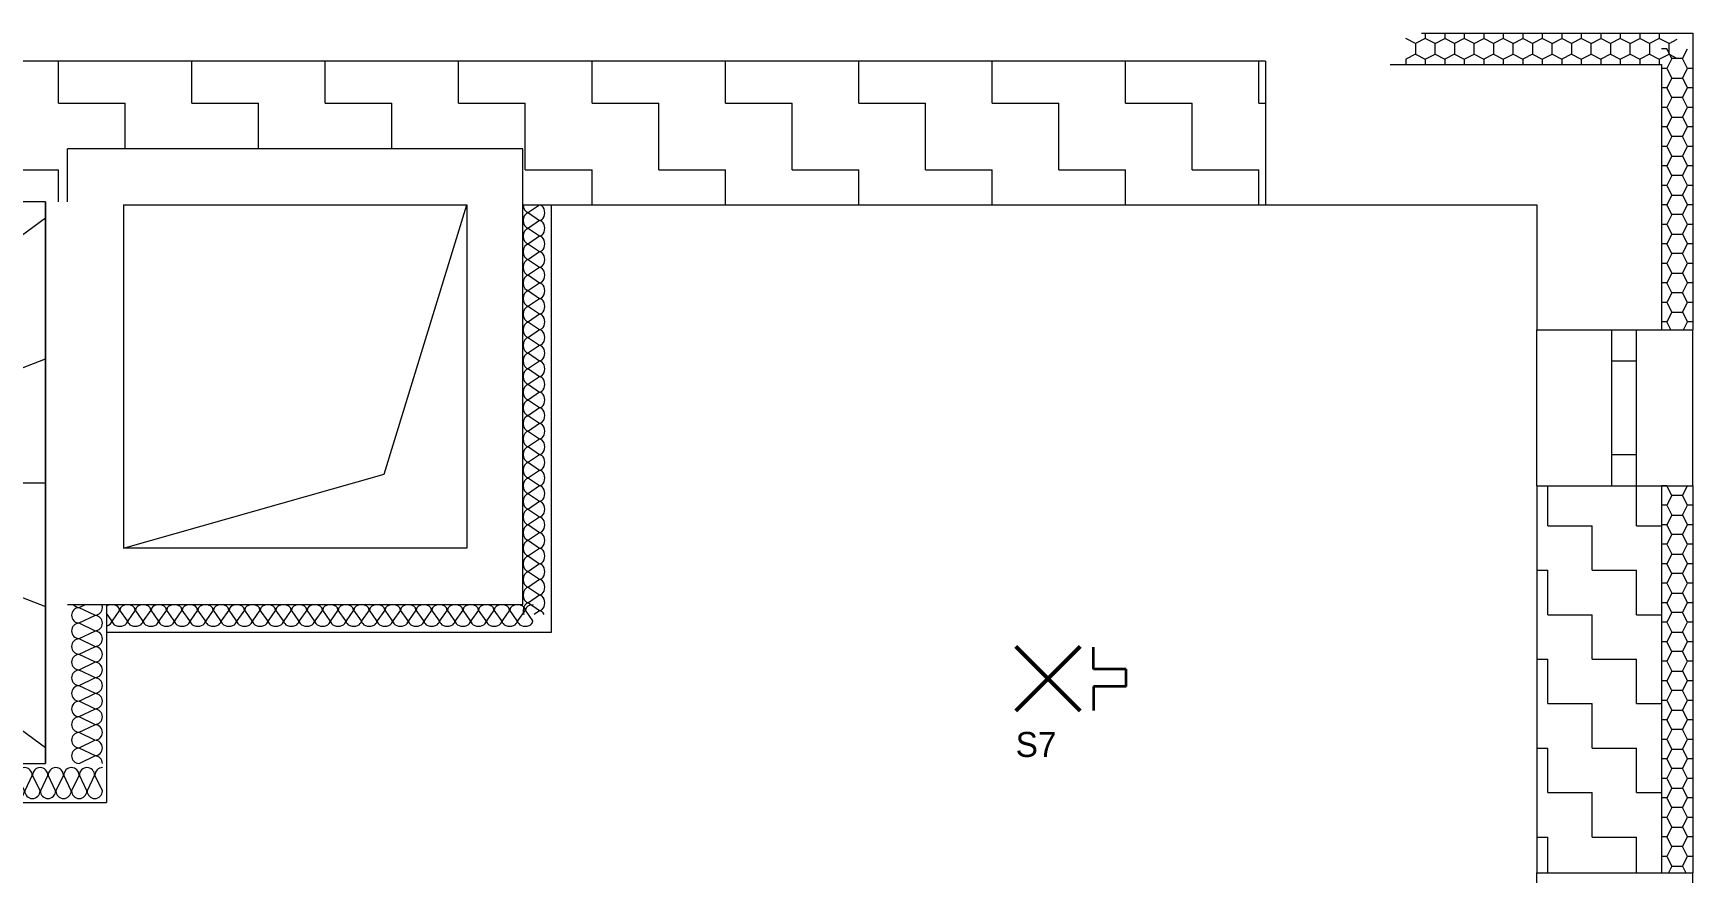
# Model space of a CAD drawing. Header units: millimetres. Extents: x -161860 to 123476, y 58544 to 168458.
# Drawn here: x -79413 to -38072, y 141446 to 162349 of the extents above; entities that cross this region are included whole.
import ezdxf

# ---------------------------------------------------------------- set-up
doc = ezdxf.new("R2010")
doc.units = ezdxf.units.MM
doc.linetypes.add('Carkovana 2x', pattern=[0.4, 0.3, -0.1])
doc.linetypes.add('Cerchovana 2x', pattern=[0.5, 0.3, -0.1, 0, -0.1])
for name, color, linetype, lineweight in [('_V výplně 1', 255, 'Continuous', 5), ('DPS - 5NP ZAŘIZOVÁKY', 7, 'Continuous', 25), ('DPS 5NP kce návrh', 7, 'Continuous', 25), ('ELEKTRO', 7, 'Continuous', 50), ('ESI_rozpiska', 7, 'Continuous', 20), ('ESI_svítidla', 50, 'Continuous', 35)]:
    doc.layers.add(name, color=color, linetype=linetype, lineweight=lineweight)

# ---------------------------------------------------------------- blocks, each defined once
blk = doc.blocks.new('VZOROVÁ ČÁRA_5')
at = {"layer": 'DPS 5NP kce návrh', "color": 254, "linetype": 'Continuous', "lineweight": 13, "true_color": 0xf0f0b4, "transparency": 33554687}
for p, q in [((57.1464, 233.8199), (57.1151, 233.8365)), ((57.1776, 233.8532), (57.1776, 233.8365)), ((57.2089, 233.8199), (57.2401, 233.8365)), ((57.2401, 233.8532), (57.2401, 233.8365)), ((57.2714, 233.8199), (57.2401, 233.8365)), ((57.3026, 233.8532), (57.3026, 233.8365)), ((57.3339, 233.8199), (57.3651, 233.8365)), ((57.3651, 233.8532), (57.3651, 233.8365)), ((57.3964, 233.8199), (57.3651, 233.8365)), ((57.4276, 233.8532), (57.4276, 233.8365)), ((57.4589, 233.8199), (57.4901, 233.8365)), ((57.4901, 233.8532), (57.4901, 233.8365)), ((57.5214, 233.8199), (57.4901, 233.8365)), ((57.5526, 233.8532), (57.5526, 233.8365)), ((57.5839, 233.8199), (57.6151, 233.8365)), ((57.6151, 233.8532), (57.6151, 233.8365)), ((57.6464, 233.8199), (57.6151, 233.8365)), ((57.6776, 233.8532), (57.6776, 233.8365)), ((57.7089, 233.8199), (57.7401, 233.8365)), ((57.7401, 233.8532), (57.7401, 233.8365)), ((57.7714, 233.8199), (57.7401, 233.8365)), ((57.8026, 233.8532), (57.8026, 233.8365)), ((57.8339, 233.8199), (57.8651, 233.8365)), ((57.8651, 233.8532), (57.8651, 233.8365)), ((57.8964, 233.8199), (57.8651, 233.8365)), ((57.9276, 233.8532), (57.9276, 233.8365)), ((57.9589, 233.8199), (57.9851, 233.8339)), ((57.1464, 233.7865), (57.1151, 233.7699)), ((57.1151, 233.7699), (57.1151, 233.7532)), ((57.1776, 233.7699), (57.1776, 233.7532)), ((57.2089, 233.7865), (57.2401, 233.7699)), ((57.2714, 233.7865), (57.2401, 233.7699)), ((57.2401, 233.7699), (57.2401, 233.7532)), ((57.3026, 233.7699), (57.3026, 233.7532)), ((57.3339, 233.7865), (57.3651, 233.7699)), ((57.3964, 233.7865), (57.3651, 233.7699)), ((57.3651, 233.7699), (57.3651, 233.7532)), ((57.4276, 233.7699), (57.4276, 233.7532)), ((57.4589, 233.7865), (57.4901, 233.7699)), ((57.5214, 233.7865), (57.4901, 233.7699)), ((57.4901, 233.7699), (57.4901, 233.7532)), ((57.5526, 233.7699), (57.5526, 233.7532)), ((57.5839, 233.7865), (57.6151, 233.7699)), ((57.6464, 233.7865), (57.6151, 233.7699)), ((57.6151, 233.7699), (57.6151, 233.7532)), ((57.6776, 233.7699), (57.6776, 233.7532)), ((57.7089, 233.7865), (57.7401, 233.7699)), ((57.7714, 233.7865), (57.7401, 233.7699)), ((57.7401, 233.7699), (57.7401, 233.7532)), ((57.8026, 233.7699), (57.8026, 233.7532)), ((57.8339, 233.7865), (57.8651, 233.7699)), ((57.8964, 233.7865), (57.8651, 233.7699)), ((57.8651, 233.7699), (57.8651, 233.7532)), ((57.9276, 233.7699), (57.9276, 233.7532)), ((57.9589, 233.7865), (57.9851, 233.7726))]:
    blk.add_line(p, q, dxfattribs=at)
for points in [[(57.2089, 233.8199), (57.1776, 233.8365), (57.1464, 233.8199)], [(57.1464, 233.8199), (57.1464, 233.7865), (57.1776, 233.7699), (57.2089, 233.7865), (57.2089, 233.8199)], [(57.3339, 233.8199), (57.3026, 233.8365), (57.2714, 233.8199)], [(57.2714, 233.8199), (57.2714, 233.7865), (57.3026, 233.7699), (57.3339, 233.7865), (57.3339, 233.8199)], [(57.4589, 233.8199), (57.4276, 233.8365), (57.3964, 233.8199)], [(57.3964, 233.8199), (57.3964, 233.7865), (57.4276, 233.7699), (57.4589, 233.7865), (57.4589, 233.8199)], [(57.5839, 233.8199), (57.5526, 233.8365), (57.5214, 233.8199)], [(57.5214, 233.8199), (57.5214, 233.7865), (57.5526, 233.7699), (57.5839, 233.7865), (57.5839, 233.8199)], [(57.7089, 233.8199), (57.6776, 233.8365), (57.6464, 233.8199)], [(57.6464, 233.8199), (57.6464, 233.7865), (57.6776, 233.7699), (57.7089, 233.7865), (57.7089, 233.8199)], [(57.8339, 233.8199), (57.8026, 233.8365), (57.7714, 233.8199)], [(57.7714, 233.8199), (57.7714, 233.7865), (57.8026, 233.7699), (57.8339, 233.7865), (57.8339, 233.8199)], [(57.9589, 233.8199), (57.9276, 233.8365), (57.8964, 233.8199)], [(57.8964, 233.8199), (57.8964, 233.7865), (57.9276, 233.7699), (57.9589, 233.7865), (57.9589, 233.8199)]]:
    blk.add_lwpolyline(points, dxfattribs=at)
blk = doc.blocks.new('VZOROVÁ ČÁRA_6')
at = {"layer": 'DPS 5NP kce návrh', "color": 254, "linetype": 'Continuous', "lineweight": 13, "true_color": 0xf0f0b4, "transparency": 33554687}
for p, q in [((57.9518, 233.8032), (57.9351, 233.8032)), ((57.9684, 233.772), (57.9518, 233.8032)), ((58.0018, 233.772), (58.0184, 233.8032)), ((57.9518, 233.7407), (57.9351, 233.7407)), ((57.9684, 233.7095), (57.9518, 233.6782)), ((58.0018, 233.7095), (58.0184, 233.6782)), ((58.0351, 233.7407), (58.0184, 233.7407)), ((57.9518, 233.6782), (57.9351, 233.6782)), ((57.9684, 233.647), (57.9518, 233.6782)), ((58.0018, 233.647), (58.0184, 233.6782)), ((58.0351, 233.6782), (58.0184, 233.6782)), ((57.9518, 233.6157), (57.9351, 233.6157)), ((58.0351, 233.6157), (58.0184, 233.6157)), ((57.9518, 233.5532), (57.9351, 233.5532)), ((57.9684, 233.5845), (57.9518, 233.5532)), ((57.9684, 233.522), (57.9518, 233.5532)), ((58.0018, 233.5845), (58.0184, 233.5532)), ((58.0018, 233.522), (58.0184, 233.5532)), ((58.0351, 233.5532), (58.0184, 233.5532)), ((57.9518, 233.4907), (57.9351, 233.4907)), ((57.9684, 233.4595), (57.9518, 233.4282)), ((58.0018, 233.4595), (58.0184, 233.4282)), ((58.0351, 233.4907), (58.0184, 233.4907)), ((57.9518, 233.4282), (57.9351, 233.4282)), ((57.9684, 233.397), (57.9518, 233.4282)), ((58.0018, 233.397), (58.0184, 233.4282)), ((58.0351, 233.4282), (58.0184, 233.4282)), ((57.9518, 233.3657), (57.9351, 233.3657)), ((58.0351, 233.3657), (58.0184, 233.3657)), ((57.9518, 233.3032), (57.9351, 233.3032)), ((57.9684, 233.3345), (57.9518, 233.3032)), ((57.9684, 233.272), (57.9518, 233.3032)), ((58.0018, 233.3345), (58.0184, 233.3032)), ((58.0018, 233.272), (58.0184, 233.3032)), ((58.0351, 233.3032), (58.0184, 233.3032)), ((57.9518, 233.2407), (57.9351, 233.2407)), ((58.0351, 233.2407), (58.0184, 233.2407)), ((57.9518, 233.1782), (57.9351, 233.1782)), ((57.9684, 233.2095), (57.9518, 233.1782)), ((57.9684, 233.147), (57.9518, 233.1782)), ((58.0018, 233.2095), (58.0184, 233.1782)), ((58.0018, 233.147), (58.0184, 233.1782)), ((58.0351, 233.1782), (58.0184, 233.1782)), ((57.9518, 233.1157), (57.9351, 233.1157)), ((57.9684, 233.0845), (57.9518, 233.0532)), ((58.0018, 233.0845), (58.0184, 233.0532)), ((58.0351, 233.1157), (58.0184, 233.1157)), ((57.9518, 233.0532), (57.9351, 233.0532)), ((57.9684, 233.022), (57.9518, 233.0532)), ((58.0018, 233.022), (58.0184, 233.0532)), ((58.0351, 233.0532), (58.0184, 233.0532)), ((57.9518, 232.9907), (57.9351, 232.9907)), ((58.0351, 232.9907), (58.0184, 232.9907)), ((57.9518, 232.9282), (57.9351, 232.9282)), ((57.9684, 232.9595), (57.9518, 232.9282)), ((57.9651, 232.9033), (57.9518, 232.9282)), ((58.0018, 232.9595), (58.0184, 232.9282)), ((58.0052, 232.9033), (58.0184, 232.9282)), ((58.0351, 232.9282), (58.0184, 232.9282))]:
    blk.add_line(p, q, dxfattribs=at)
for points in [[(58.0018, 233.772), (57.9684, 233.772), (57.9518, 233.7407), (57.9684, 233.7095), (58.0018, 233.7095)], [(58.0018, 233.7095), (58.0184, 233.7407), (58.0018, 233.772)], [(58.0018, 233.647), (57.9684, 233.647), (57.9518, 233.6157), (57.9684, 233.5845), (58.0018, 233.5845)], [(58.0018, 233.5845), (58.0184, 233.6157), (58.0018, 233.647)], [(58.0018, 233.522), (57.9684, 233.522), (57.9518, 233.4907), (57.9684, 233.4595), (58.0018, 233.4595)], [(58.0018, 233.4595), (58.0184, 233.4907), (58.0018, 233.522)], [(58.0018, 233.397), (57.9684, 233.397), (57.9518, 233.3657), (57.9684, 233.3345), (58.0018, 233.3345)], [(58.0018, 233.3345), (58.0184, 233.3657), (58.0018, 233.397)], [(58.0018, 233.272), (57.9684, 233.272), (57.9518, 233.2407), (57.9684, 233.2095), (58.0018, 233.2095)], [(58.0018, 233.2095), (58.0184, 233.2407), (58.0018, 233.272)], [(58.0018, 233.147), (57.9684, 233.147), (57.9518, 233.1157), (57.9684, 233.0845), (58.0018, 233.0845)], [(58.0018, 233.0845), (58.0184, 233.1157), (58.0018, 233.147)], [(58.0018, 233.022), (57.9684, 233.022), (57.9518, 232.9907), (57.9684, 232.9595), (58.0018, 232.9595)], [(58.0018, 232.9595), (58.0184, 232.9907), (58.0018, 233.022)]]:
    blk.add_lwpolyline(points, dxfattribs=at)
blk = doc.blocks.new('VZOROVÁ ČÁRA_7')
at = {"layer": 'DPS 5NP kce návrh', "color": 254, "linetype": 'Continuous', "lineweight": 13, "true_color": 0xf0f0b4, "transparency": 33554687}
for p, q in [((57.9518, 232.3408), (57.9351, 232.3408)), ((58.0351, 232.3408), (58.0184, 232.3408)), ((57.9518, 232.2783), (57.9351, 232.2783)), ((57.9684, 232.3095), (57.9518, 232.2783)), ((57.9684, 232.247), (57.9518, 232.2783)), ((58.0018, 232.3095), (58.0184, 232.2783)), ((58.0018, 232.247), (58.0184, 232.2783)), ((58.0351, 232.2783), (58.0184, 232.2783)), ((57.9518, 232.2158), (57.9351, 232.2158)), ((57.9684, 232.1845), (57.9518, 232.1533)), ((58.0018, 232.1845), (58.0184, 232.1533)), ((58.0351, 232.2158), (58.0184, 232.2158)), ((57.9518, 232.1533), (57.9351, 232.1533)), ((57.9684, 232.122), (57.9518, 232.1533)), ((58.0018, 232.122), (58.0184, 232.1533)), ((58.0351, 232.1533), (58.0184, 232.1533)), ((57.9518, 232.0908), (57.9351, 232.0908)), ((57.9684, 232.0595), (57.9518, 232.0283)), ((58.0018, 232.0595), (58.0184, 232.0283)), ((58.0351, 232.0908), (58.0184, 232.0908)), ((57.9518, 232.0283), (57.9351, 232.0283)), ((57.9684, 231.997), (57.9518, 232.0283)), ((58.0018, 231.997), (58.0184, 232.0283)), ((58.0351, 232.0283), (58.0184, 232.0283)), ((57.9518, 231.9658), (57.9351, 231.9658)), ((58.0351, 231.9658), (58.0184, 231.9658)), ((57.9518, 231.9033), (57.9351, 231.9033)), ((57.9684, 231.9345), (57.9518, 231.9033)), ((57.9684, 231.872), (57.9518, 231.9033)), ((58.0018, 231.9345), (58.0184, 231.9033)), ((58.0018, 231.872), (58.0184, 231.9033)), ((58.0351, 231.9033), (58.0184, 231.9033)), ((57.9518, 231.8408), (57.9351, 231.8408)), ((57.9684, 231.8095), (57.9518, 231.7783)), ((58.0018, 231.8095), (58.0184, 231.7783)), ((58.0351, 231.8408), (58.0184, 231.8408)), ((57.9518, 231.7783), (57.9351, 231.7783)), ((57.9684, 231.747), (57.9518, 231.7783)), ((58.0018, 231.747), (58.0184, 231.7783)), ((58.0351, 231.7783), (58.0184, 231.7783)), ((57.9518, 231.7158), (57.9351, 231.7158)), ((58.0351, 231.7158), (58.0184, 231.7158)), ((57.9518, 231.6533), (57.9351, 231.6533)), ((57.9684, 231.6845), (57.9518, 231.6533)), ((57.9684, 231.622), (57.9518, 231.6533)), ((58.0018, 231.6845), (58.0184, 231.6533)), ((58.0018, 231.622), (58.0184, 231.6533)), ((58.0351, 231.6533), (58.0184, 231.6533)), ((57.9518, 231.5908), (57.9351, 231.5908)), ((58.0351, 231.5908), (58.0184, 231.5908)), ((57.9518, 231.5283), (57.9351, 231.5283)), ((57.9684, 231.5595), (57.9518, 231.5283)), ((57.9684, 231.497), (57.9518, 231.5283)), ((58.0018, 231.5595), (58.0184, 231.5283)), ((58.0018, 231.497), (58.0184, 231.5283)), ((58.0351, 231.5283), (58.0184, 231.5283)), ((57.9518, 231.4658), (57.9351, 231.4658)), ((57.9684, 231.4345), (57.9518, 231.4033)), ((58.0018, 231.4345), (58.0184, 231.4033)), ((58.0351, 231.4658), (58.0184, 231.4658)), ((57.9518, 231.4033), (57.9351, 231.4033)), ((57.9684, 231.372), (57.9518, 231.4033)), ((58.0018, 231.372), (58.0184, 231.4033)), ((58.0351, 231.4033), (58.0184, 231.4033)), ((57.9518, 231.3408), (57.9351, 231.3408)), ((58.0351, 231.3408), (58.0184, 231.3408)), ((57.9518, 231.2783), (57.9351, 231.2783)), ((57.9684, 231.3095), (57.9518, 231.2783)), ((57.9684, 231.247), (57.9518, 231.2783)), ((58.0018, 231.3095), (58.0184, 231.2783)), ((58.0018, 231.247), (58.0184, 231.2783)), ((58.0351, 231.2783), (58.0184, 231.2783)), ((57.9518, 231.2158), (57.9351, 231.2158)), ((58.0351, 231.2158), (58.0184, 231.2158)), ((57.9684, 231.1845), (57.9571, 231.1632)), ((58.0018, 231.1845), (58.0131, 231.1632))]:
    blk.add_line(p, q, dxfattribs=at)
for points in [[(57.9518, 232.4033), (57.9358, 232.4033), (57.9351, 232.4033)], [(57.9684, 232.372), (57.9518, 232.4033), (57.9518, 232.4033)], [(58.0018, 232.372), (58.0184, 232.4033), (58.0184, 232.4033)], [(58.0018, 232.372), (57.9684, 232.372), (57.9518, 232.3408), (57.9684, 232.3095), (58.0018, 232.3095)], [(58.0018, 232.3095), (58.0184, 232.3408), (58.0018, 232.372)], [(58.0018, 232.247), (57.9684, 232.247), (57.9518, 232.2158), (57.9684, 232.1845), (58.0018, 232.1845)], [(58.0018, 232.1845), (58.0184, 232.2158), (58.0018, 232.247)], [(58.0018, 232.122), (57.9684, 232.122), (57.9518, 232.0908), (57.9684, 232.0595), (58.0018, 232.0595)], [(58.0018, 232.0595), (58.0184, 232.0908), (58.0018, 232.122)], [(58.0018, 231.997), (57.9684, 231.997), (57.9518, 231.9658), (57.9684, 231.9345), (58.0018, 231.9345)], [(58.0018, 231.9345), (58.0184, 231.9658), (58.0018, 231.997)], [(58.0018, 231.872), (57.9684, 231.872), (57.9518, 231.8408), (57.9684, 231.8095), (58.0018, 231.8095)], [(58.0018, 231.8095), (58.0184, 231.8408), (58.0018, 231.872)], [(58.0018, 231.747), (57.9684, 231.747), (57.9518, 231.7158), (57.9684, 231.6845), (58.0018, 231.6845)], [(58.0018, 231.6845), (58.0184, 231.7158), (58.0018, 231.747)], [(58.0018, 231.622), (57.9684, 231.622), (57.9518, 231.5908), (57.9684, 231.5595), (58.0018, 231.5595)], [(58.0018, 231.5595), (58.0184, 231.5908), (58.0018, 231.622)], [(58.0018, 231.497), (57.9684, 231.497), (57.9518, 231.4658), (57.9684, 231.4345), (58.0018, 231.4345)], [(58.0018, 231.4345), (58.0184, 231.4658), (58.0018, 231.497)], [(58.0018, 231.372), (57.9684, 231.372), (57.9518, 231.3408), (57.9684, 231.3095), (58.0018, 231.3095)], [(58.0018, 231.3095), (58.0184, 231.3408), (58.0018, 231.372)], [(58.0018, 231.247), (57.9684, 231.247), (57.9518, 231.2158), (57.9684, 231.1845), (58.0018, 231.1845)], [(58.0018, 231.1845), (58.0184, 231.2158), (58.0018, 231.247)]]:
    blk.add_lwpolyline(points, dxfattribs=at)
blk = doc.blocks.new('VZOROVÁ ČÁRA_13')
at = {"layer": 'DPS 5NP kce návrh', "color": 254, "linetype": 'Continuous', "lineweight": 13, "true_color": 0xf0f0b4, "transparency": 33554687}
for p, q in [((51.8121, 231.4757), (51.7951, 231.4403)), ((51.8371, 231.4257), (51.8131, 231.4757)), ((51.8621, 231.4757), (51.8381, 231.4257)), ((51.8871, 231.4257), (51.8631, 231.4757)), ((51.9121, 231.4757), (51.8881, 231.4257)), ((51.9371, 231.4257), (51.9131, 231.4757)), ((51.9621, 231.4757), (51.9381, 231.4257)), ((51.9871, 231.4257), (51.9631, 231.4757)), ((52.0121, 231.4757), (51.9881, 231.4257)), ((52.0371, 231.4257), (52.0131, 231.4757)), ((52.0621, 231.4757), (52.0381, 231.4257)), ((52.0871, 231.4257), (52.0631, 231.4757)), ((52.1121, 231.4757), (52.0881, 231.4257)), ((52.1371, 231.4257), (52.1131, 231.4757)), ((52.1621, 231.4757), (52.1381, 231.4257)), ((52.1871, 231.4257), (52.1631, 231.4757)), ((52.2121, 231.4757), (52.1881, 231.4257)), ((52.2371, 231.4257), (52.2131, 231.4757)), ((52.2621, 231.4757), (52.2381, 231.4257)), ((52.2871, 231.4257), (52.2631, 231.4757)), ((52.3121, 231.4757), (52.2881, 231.4257)), ((52.3371, 231.4257), (52.3131, 231.4757)), ((52.3621, 231.4757), (52.3381, 231.4257)), ((52.3871, 231.4257), (52.3631, 231.4757)), ((52.4121, 231.4757), (52.3881, 231.4257)), ((52.4371, 231.4257), (52.4131, 231.4757)), ((52.4621, 231.4757), (52.4381, 231.4257)), ((52.4871, 231.4257), (52.4631, 231.4757)), ((52.5121, 231.4757), (52.4881, 231.4257)), ((52.5371, 231.4257), (52.5131, 231.4757)), ((52.5621, 231.4757), (52.5381, 231.4257)), ((52.5871, 231.4257), (52.5631, 231.4757)), ((52.6121, 231.4757), (52.5881, 231.4257)), ((52.6371, 231.4257), (52.6131, 231.4757)), ((52.6621, 231.4757), (52.6381, 231.4257)), ((52.6871, 231.4257), (52.6631, 231.4757)), ((52.7121, 231.4757), (52.6881, 231.4257)), ((52.7371, 231.4257), (52.7131, 231.4757)), ((52.7621, 231.4757), (52.7381, 231.4257)), ((52.7871, 231.4257), (52.7631, 231.4757)), ((52.8121, 231.4757), (52.7881, 231.4257)), ((52.8371, 231.4257), (52.8131, 231.4757)), ((52.8621, 231.4757), (52.8381, 231.4257)), ((52.8871, 231.4257), (52.8631, 231.4757)), ((52.9121, 231.4757), (52.8881, 231.4257)), ((52.9371, 231.4257), (52.9131, 231.4757))]:
    blk.add_line(p, q, dxfattribs=at)
for centre, start, end in [((51.7876, 231.4757), 360, 72.1703), ((51.8376, 231.4757), 90, 180), ((51.8376, 231.4757), 360, 90), ((51.8876, 231.4757), 90, 180), ((51.8876, 231.4757), 360, 90), ((51.9376, 231.4757), 90, 180), ((51.9376, 231.4757), 360, 90), ((51.9876, 231.4757), 90, 180), ((51.9876, 231.4757), 360, 90), ((52.0376, 231.4757), 90, 180), ((52.0376, 231.4757), 360, 90), ((52.0876, 231.4757), 90, 180), ((52.0876, 231.4757), 360, 90), ((52.1376, 231.4757), 90, 180), ((52.1376, 231.4757), 360, 90), ((52.1876, 231.4757), 90, 180), ((52.1876, 231.4757), 360, 90), ((52.2376, 231.4757), 90, 180), ((52.2376, 231.4757), 360, 90), ((52.2876, 231.4757), 90, 180), ((52.2876, 231.4757), 360, 90), ((52.3376, 231.4757), 90, 180), ((52.3376, 231.4757), 360, 90), ((52.3876, 231.4757), 90, 180), ((52.3876, 231.4757), 360, 90), ((52.4376, 231.4757), 90, 180), ((52.4376, 231.4757), 360, 90), ((52.4876, 231.4757), 90, 180), ((52.4876, 231.4757), 360, 90), ((52.5376, 231.4757), 90, 180), ((52.5376, 231.4757), 360, 90), ((52.5876, 231.4757), 90, 180), ((52.5876, 231.4757), 360, 90), ((52.6376, 231.4757), 90, 180), ((52.6376, 231.4757), 360, 90), ((52.6876, 231.4757), 90, 180), ((52.6876, 231.4757), 360, 90), ((52.7376, 231.4757), 90, 180), ((52.7376, 231.4757), 360, 90), ((52.7876, 231.4757), 90, 180), ((52.7876, 231.4757), 360, 90), ((52.8376, 231.4757), 90, 180), ((52.8376, 231.4757), 360, 90), ((52.8876, 231.4757), 90, 180), ((52.8876, 231.4757), 360, 90), ((52.9376, 231.4757), 90, 180), ((52.9376, 231.4757), 89.99999363173713, 90.00000000003324), ((51.8126, 231.4257), 224.4205, 360), ((51.8626, 231.4257), 180, 360), ((51.9126, 231.4257), 180, 360), ((51.9626, 231.4257), 180, 360), ((52.0126, 231.4257), 180, 360), ((52.0626, 231.4257), 180, 360), ((52.1126, 231.4257), 180, 360), ((52.1626, 231.4257), 180, 360), ((52.2126, 231.4257), 180, 360), ((52.2626, 231.4257), 180, 360), ((52.3126, 231.4257), 180, 360), ((52.3626, 231.4257), 180, 360), ((52.4126, 231.4257), 180, 360), ((52.4626, 231.4257), 180, 360), ((52.5126, 231.4257), 180, 360), ((52.5626, 231.4257), 180, 360), ((52.6126, 231.4257), 180, 360), ((52.6626, 231.4257), 180, 360), ((52.7126, 231.4257), 180, 360), ((52.7626, 231.4257), 180, 360), ((52.8126, 231.4257), 180, 360), ((52.8626, 231.4257), 180, 360), ((52.9126, 231.4257), 180, 360)]:
    blk.add_arc(centre, 0.0245, start, end, dxfattribs=at)
blk = doc.blocks.new('VZOROVÁ ČÁRA_14')
at = {"layer": 'DPS 5NP kce návrh', "color": 254, "linetype": 'Continuous', "lineweight": 13, "true_color": 0xf0f0b4, "transparency": 33554687}
for p, q in [((52.8626, 232.0137), (52.8824, 232.0232)), ((52.9126, 231.9887), (52.8626, 232.0127)), ((52.8626, 231.9637), (52.9126, 231.9877)), ((52.9126, 231.9387), (52.8626, 231.9627)), ((52.8626, 231.9137), (52.9126, 231.9377)), ((52.9126, 231.8887), (52.8626, 231.9127)), ((52.8626, 231.8637), (52.9126, 231.8877)), ((52.9126, 231.8387), (52.8626, 231.8627)), ((52.8626, 231.8137), (52.9126, 231.8377)), ((52.9126, 231.7887), (52.8626, 231.8127)), ((52.8626, 231.7637), (52.9126, 231.7877)), ((52.9126, 231.7387), (52.8626, 231.7627)), ((52.8626, 231.7137), (52.9126, 231.7377)), ((52.9126, 231.6887), (52.8626, 231.7127)), ((52.8626, 231.6637), (52.9126, 231.6877)), ((52.9126, 231.6387), (52.8626, 231.6627)), ((52.8626, 231.6137), (52.9126, 231.6377)), ((52.9126, 231.5887), (52.8626, 231.6127)), ((52.8626, 231.5637), (52.9126, 231.5877)), ((52.9126, 231.5387), (52.8626, 231.5627)), ((52.8626, 231.5137), (52.9126, 231.5377))]:
    blk.add_line(p, q, dxfattribs=at)
for centre, start, end in [((52.8626, 231.9882), 90, 270), ((52.8626, 232.0382), 217.7496, 270), ((52.9126, 232.0132), 270, 0), ((52.9126, 232.0132), 0, 24.0915), ((52.8626, 231.9382), 90, 270), ((52.9126, 231.9632), 0, 90), ((52.9126, 231.9632), 270, 0), ((52.8626, 231.8882), 90, 270), ((52.9126, 231.9132), 0, 90), ((52.9126, 231.9132), 270, 0), ((52.8626, 231.8382), 90, 270), ((52.9126, 231.8632), 0, 90), ((52.9126, 231.8632), 270, 0), ((52.8626, 231.7882), 90, 270), ((52.9126, 231.8132), 0, 90), ((52.9126, 231.8132), 270, 0), ((52.8626, 231.7382), 90, 270), ((52.9126, 231.7632), 0, 90), ((52.9126, 231.7632), 270, 0), ((52.8626, 231.6882), 90, 270), ((52.9126, 231.7132), 0, 90), ((52.9126, 231.7132), 270, 0), ((52.9126, 231.6632), 0, 90), ((52.8626, 231.6382), 90, 270), ((52.9126, 231.6632), 270, 0), ((52.9126, 231.6132), 0, 90), ((52.8626, 231.5882), 90, 270), ((52.9126, 231.6132), 270, 0), ((52.9126, 231.5632), 0, 90), ((52.8626, 231.5382), 90, 270), ((52.9126, 231.5632), 270, 0), ((52.9126, 231.5132), 0, 90)]:
    blk.add_arc(centre, 0.0245, start, end, dxfattribs=at)
blk = doc.blocks.new('VZOROVÁ ČÁRA_55')
at = {"layer": 'DPS 5NP kce návrh', "color": 254, "linetype": 'Continuous', "lineweight": 13, "true_color": 0xf0f0b4, "transparency": 33554687}
for p, q in [((52.9921, 232.0052), (52.9681, 231.9702)), ((53.0171, 231.9702), (52.9931, 232.0052)), ((53.0421, 232.0052), (53.0181, 231.9702)), ((53.0671, 231.9702), (53.0431, 232.0052)), ((53.0921, 232.0052), (53.0681, 231.9702)), ((53.1171, 231.9702), (53.0931, 232.0052)), ((53.1421, 232.0052), (53.1181, 231.9702)), ((53.1671, 231.9702), (53.1431, 232.0052)), ((53.1921, 232.0052), (53.1681, 231.9702)), ((53.2171, 231.9702), (53.1931, 232.0052)), ((53.2421, 232.0052), (53.2181, 231.9702)), ((53.2671, 231.9702), (53.2431, 232.0052)), ((53.2921, 232.0052), (53.2681, 231.9702)), ((53.3171, 231.9702), (53.2931, 232.0052)), ((53.3421, 232.0052), (53.3181, 231.9702)), ((53.3671, 231.9702), (53.3431, 232.0052)), ((53.3921, 232.0052), (53.3681, 231.9702)), ((53.4171, 231.9702), (53.3931, 232.0052)), ((53.4421, 232.0052), (53.4181, 231.9702)), ((53.4671, 231.9702), (53.4431, 232.0052)), ((53.4921, 232.0052), (53.4681, 231.9702)), ((53.5171, 231.9702), (53.4931, 232.0052)), ((53.5421, 232.0052), (53.5181, 231.9702)), ((53.5671, 231.9702), (53.5431, 232.0052)), ((53.5921, 232.0052), (53.5681, 231.9702)), ((53.6171, 231.9702), (53.5931, 232.0052)), ((53.6421, 232.0052), (53.6181, 231.9702)), ((53.6671, 231.9702), (53.6431, 232.0052)), ((53.6921, 232.0052), (53.6681, 231.9702)), ((53.7171, 231.9702), (53.6931, 232.0052)), ((53.7421, 232.0052), (53.7181, 231.9702)), ((53.7671, 231.9702), (53.7431, 232.0052)), ((53.7921, 232.0052), (53.7681, 231.9702)), ((53.8171, 231.9702), (53.7931, 232.0052)), ((53.8421, 232.0052), (53.8181, 231.9702)), ((53.8671, 231.9702), (53.8431, 232.0052)), ((53.8921, 232.0052), (53.8681, 231.9702)), ((53.9171, 231.9702), (53.8931, 232.0052)), ((53.9421, 232.0052), (53.9181, 231.9702)), ((53.9671, 231.9702), (53.9431, 232.0052)), ((53.9921, 232.0052), (53.9681, 231.9702)), ((54.0171, 231.9702), (53.9931, 232.0052)), ((54.0421, 232.0052), (54.0181, 231.9702)), ((54.0671, 231.9702), (54.0431, 232.0052)), ((54.0921, 232.0052), (54.0681, 231.9702)), ((54.1171, 231.9702), (54.0931, 232.0052)), ((54.1421, 232.0052), (54.1181, 231.9702)), ((54.1671, 231.9702), (54.1431, 232.0052)), ((54.1921, 232.0052), (54.1681, 231.9702)), ((54.2171, 231.9702), (54.1931, 232.0052)), ((54.2421, 232.0052), (54.2181, 231.9702)), ((54.2671, 231.9702), (54.2431, 232.0052)), ((54.2921, 232.0052), (54.2681, 231.9702)), ((54.3171, 231.9702), (54.2931, 232.0052)), ((52.9671, 231.9702), (52.9501, 231.995))]:
    blk.add_line(p, q, dxfattribs=at)
for centre, start_param, end_param in [((52.9676, 232.0052), 4.712389, 5.50802), ((52.9676, 232.0052), 3.141593, 4.712389), ((53.0176, 232.0052), 4.712389, 6.283185), ((53.0176, 232.0052), 3.141593, 4.712389), ((53.0676, 232.0052), 4.712389, 6.283185), ((53.0676, 232.0052), 3.141593, 4.712389), ((53.1176, 232.0052), 4.712389, 6.283185), ((53.1176, 232.0052), 3.141593, 4.712389), ((53.1676, 232.0052), 4.712389, 6.283185), ((53.1676, 232.0052), 3.141593, 4.712389), ((53.2176, 232.0052), 4.712389, 6.283185), ((53.2176, 232.0052), 3.141593, 4.712389), ((53.2676, 232.0052), 4.712389, 6.283185), ((53.2676, 232.0052), 3.141593, 4.712389), ((53.3176, 232.0052), 4.712389, 6.283185), ((53.3176, 232.0052), 3.141593, 4.712389), ((53.3676, 232.0052), 4.712389, 6.283185), ((53.3676, 232.0052), 3.141593, 4.712389), ((53.4176, 232.0052), 4.712389, 6.283185), ((53.4176, 232.0052), 3.141593, 4.712389), ((53.4676, 232.0052), 4.712389, 6.283185), ((53.4676, 232.0052), 3.141593, 4.712389), ((53.5176, 232.0052), 4.712389, 6.283185), ((53.5176, 232.0052), 3.141593, 4.712389), ((53.5676, 232.0052), 4.712389, 6.283185), ((53.5676, 232.0052), 3.141593, 4.712389), ((53.6176, 232.0052), 4.712389, 6.283185), ((53.6176, 232.0052), 3.141593, 4.712389), ((53.6676, 232.0052), 4.712389, 6.283185), ((53.6676, 232.0052), 3.141593, 4.712389), ((53.7176, 232.0052), 4.712389, 6.283185), ((53.7176, 232.0052), 3.141593, 4.712389), ((53.7676, 232.0052), 4.712389, 6.283185), ((53.7676, 232.0052), 3.141593, 4.712389), ((53.8176, 232.0052), 4.712389, 6.283185), ((53.8176, 232.0052), 3.141593, 4.712389), ((53.8676, 232.0052), 4.712389, 6.283185), ((53.8676, 232.0052), 3.141593, 4.712389), ((53.9176, 232.0052), 4.712389, 6.283185), ((53.9176, 232.0052), 3.141593, 4.712389), ((53.9676, 232.0052), 4.712389, 6.283185), ((53.9676, 232.0052), 3.141593, 4.712389), ((54.0176, 232.0052), 4.712389, 6.283185), ((54.0176, 232.0052), 3.141593, 4.712389), ((54.0676, 232.0052), 4.712389, 6.283185), ((54.0676, 232.0052), 3.141593, 4.712389), ((54.1176, 232.0052), 4.712389, 6.283185), ((54.1176, 232.0052), 3.141593, 4.712389), ((54.1676, 232.0052), 4.712389, 6.283185), ((54.1676, 232.0052), 3.141593, 4.712389), ((54.2176, 232.0052), 4.712389, 6.283185), ((54.2176, 232.0052), 3.141593, 4.712389), ((54.2676, 232.0052), 4.712389, 6.283185), ((54.2676, 232.0052), 3.141593, 4.712389), ((54.3176, 232.0052), 4.712391, 6.283185), ((52.9426, 231.9702), 1.881892, 3.141593), ((52.9926, 231.9702), 0, 3.141593), ((53.0426, 231.9702), 0, 3.141593), ((53.0926, 231.9702), 0, 3.141593), ((53.1426, 231.9702), 0, 3.141593), ((53.1926, 231.9702), 0, 3.141593), ((53.2426, 231.9702), 0, 3.141593), ((53.2926, 231.9702), 0, 3.141593), ((53.3426, 231.9702), 0, 3.141593), ((53.3926, 231.9702), 0, 3.141593), ((53.4426, 231.9702), 0, 3.141593), ((53.4926, 231.9702), 0, 3.141593), ((53.5426, 231.9702), 0, 3.141593), ((53.5926, 231.9702), 0, 3.141593), ((53.6426, 231.9702), 0, 3.141593), ((53.6926, 231.9702), 0, 3.141593), ((53.7426, 231.9702), 0, 3.141593), ((53.7926, 231.9702), 0, 3.141593), ((53.8426, 231.9702), 0, 3.141593), ((53.8926, 231.9702), 0, 3.141593), ((53.9426, 231.9702), 0, 3.141593), ((53.9926, 231.9702), 0, 3.141593), ((54.0426, 231.9702), 0, 3.141593), ((54.0926, 231.9702), 0, 3.141593), ((54.1426, 231.9702), 0, 3.141593), ((54.1926, 231.9702), 0, 3.141593), ((54.2426, 231.9702), 0, 3.141593), ((54.2926, 231.9702), 0, 3.141593)]:
    blk.add_ellipse(centre, major_axis=(-0.0245, 0), ratio=0.7, start_param=start_param, end_param=end_param, dxfattribs=at)
blk = doc.blocks.new('VZOROVÁ ČÁRA_56')
at = {"layer": 'DPS 5NP kce návrh', "color": 254, "linetype": 'Continuous', "lineweight": 13, "true_color": 0xf0f0b4, "transparency": 33554687}
for p, q in [((54.3381, 233.3027), (54.3031, 233.2787)), ((54.3031, 233.2777), (54.3381, 233.2537)), ((54.3381, 233.2527), (54.3031, 233.2287)), ((54.3031, 233.2277), (54.3381, 233.2037)), ((54.3381, 233.2027), (54.3031, 233.1787)), ((54.3031, 233.1777), (54.3381, 233.1537)), ((54.3381, 233.1527), (54.3031, 233.1287)), ((54.3031, 233.1277), (54.3381, 233.1037)), ((54.3381, 233.1027), (54.3031, 233.0787)), ((54.3031, 233.0777), (54.3381, 233.0537)), ((54.3381, 233.0527), (54.3031, 233.0287)), ((54.3031, 233.0277), (54.3381, 233.0037)), ((54.3381, 233.0027), (54.3031, 232.9787)), ((54.3031, 232.9777), (54.3381, 232.9537)), ((54.3381, 232.9527), (54.3031, 232.9287)), ((54.3031, 232.9277), (54.3381, 232.9037)), ((54.3381, 232.9027), (54.3031, 232.8787)), ((54.3031, 232.8777), (54.3381, 232.8537)), ((54.3381, 232.8527), (54.3031, 232.8287)), ((54.3031, 232.8277), (54.3381, 232.8037)), ((54.3381, 232.8027), (54.3031, 232.7787)), ((54.3031, 232.7777), (54.3381, 232.7537)), ((54.3381, 232.7527), (54.3031, 232.7287)), ((54.3031, 232.7277), (54.3381, 232.7037)), ((54.3381, 232.7027), (54.3031, 232.6787)), ((54.3031, 232.6777), (54.3381, 232.6537)), ((54.3381, 232.6527), (54.3031, 232.6287)), ((54.3031, 232.6277), (54.3381, 232.6037)), ((54.3381, 232.6027), (54.3031, 232.5787)), ((54.3031, 232.5777), (54.3381, 232.5537)), ((54.3381, 232.5527), (54.3031, 232.5287)), ((54.3031, 232.5277), (54.3381, 232.5037)), ((54.3381, 232.5027), (54.3031, 232.4787)), ((54.3031, 232.4777), (54.3381, 232.4537)), ((54.3381, 232.4527), (54.3031, 232.4287)), ((54.3031, 232.4277), (54.3381, 232.4037)), ((54.3381, 232.4027), (54.3031, 232.3787)), ((54.3031, 232.3777), (54.3381, 232.3537)), ((54.3381, 232.3527), (54.3031, 232.3287)), ((54.3031, 232.3277), (54.3381, 232.3037)), ((54.3381, 232.3027), (54.3031, 232.2787)), ((54.3031, 232.2777), (54.3381, 232.2537)), ((54.3381, 232.2527), (54.3031, 232.2287)), ((54.3031, 232.2277), (54.3381, 232.2037)), ((54.3381, 232.2027), (54.3031, 232.1787)), ((54.3031, 232.1777), (54.3381, 232.1537)), ((54.3381, 232.1527), (54.3031, 232.1287)), ((54.3031, 232.1277), (54.3381, 232.1037)), ((54.3381, 232.1027), (54.3031, 232.0787)), ((54.3031, 232.0777), (54.3381, 232.0537)), ((54.3381, 232.0527), (54.3031, 232.0287)), ((54.3031, 232.0277), (54.3381, 232.0037)), ((54.3381, 232.0027), (54.3206, 231.9907))]:
    blk.add_line(p, q, dxfattribs=at)
for centre, start_param, end_param in [((54.3031, 233.3032), 4.712389, 6.283185), ((54.3381, 233.2782), 6.283185, 9.424778), ((54.3031, 233.2532), 3.141593, 4.712389), ((54.3031, 233.2532), 4.712389, 6.283185), ((54.3381, 233.2282), 6.283185, 9.424778), ((54.3031, 233.2032), 3.141593, 4.712389), ((54.3031, 233.2032), 4.712389, 6.283185), ((54.3031, 233.1532), 3.141593, 4.712389), ((54.3381, 233.1782), 6.283185, 9.424778), ((54.3031, 233.1532), 4.712389, 6.283185), ((54.3031, 233.1032), 3.141593, 4.712389), ((54.3381, 233.1282), 6.283185, 9.424778), ((54.3031, 233.1032), 4.712389, 6.283185), ((54.3031, 233.0532), 3.141593, 4.712389), ((54.3381, 233.0782), 6.283185, 9.424778), ((54.3031, 233.0532), 4.712389, 6.283185), ((54.3031, 233.0032), 3.141593, 4.712389), ((54.3381, 233.0282), 6.283185, 9.424778), ((54.3031, 233.0032), 4.712389, 6.283185), ((54.3031, 232.9532), 3.141593, 4.712389), ((54.3381, 232.9782), 6.283185, 9.424778), ((54.3031, 232.9532), 4.712389, 6.283185), ((54.3031, 232.9032), 3.141593, 4.712389), ((54.3381, 232.9282), 6.283185, 9.424778), ((54.3031, 232.9032), 4.712389, 6.283185), ((54.3031, 232.8532), 3.141593, 4.712389), ((54.3381, 232.8782), 6.283185, 9.424778), ((54.3031, 232.8532), 4.712389, 6.283185), ((54.3031, 232.8032), 3.141593, 4.712389), ((54.3031, 232.8032), 4.712389, 6.283185), ((54.3381, 232.8282), 6.283185, 9.424778), ((54.3031, 232.7532), 3.141593, 4.712389), ((54.3031, 232.7532), 4.712389, 6.283185), ((54.3381, 232.7782), 6.283185, 9.424778), ((54.3381, 232.7282), 6.283185, 9.424778), ((54.3031, 232.7032), 3.141593, 4.712389), ((54.3031, 232.7032), 4.712389, 6.283185), ((54.3381, 232.6782), 6.283185, 9.424778), ((54.3031, 232.6532), 3.141593, 4.712389), ((54.3031, 232.6532), 4.712389, 6.283185), ((54.3381, 232.6282), 6.283185, 9.424778), ((54.3031, 232.6032), 3.141593, 4.712389), ((54.3031, 232.6032), 4.712389, 6.283185), ((54.3381, 232.5782), 6.283185, 9.424778), ((54.3031, 232.5532), 3.141593, 4.712389), ((54.3031, 232.5532), 4.712389, 6.283185), ((54.3381, 232.5282), 6.283185, 9.424778), ((54.3031, 232.5032), 3.141593, 4.712389), ((54.3031, 232.5032), 4.712389, 6.283185), ((54.3381, 232.4782), 6.283185, 9.424778), ((54.3031, 232.4532), 3.141593, 4.712389), ((54.3031, 232.4532), 4.712389, 6.283185), ((54.3381, 232.4282), 6.283185, 9.424778), ((54.3031, 232.4032), 3.141593, 4.712389), ((54.3031, 232.4032), 4.712389, 6.283185), ((54.3031, 232.3532), 3.141593, 4.712389), ((54.3381, 232.3782), 6.283185, 9.424778), ((54.3031, 232.3532), 4.712389, 6.283185), ((54.3031, 232.3032), 3.141593, 4.712389), ((54.3381, 232.3282), 6.283185, 9.424778), ((54.3031, 232.3032), 4.712389, 6.283185), ((54.3031, 232.2532), 3.141593, 4.712389), ((54.3381, 232.2782), 6.283185, 9.424778), ((54.3031, 232.2532), 4.712389, 6.283185), ((54.3031, 232.2032), 3.141593, 4.712389), ((54.3381, 232.2282), 6.283185, 9.424778), ((54.3031, 232.2032), 4.712389, 6.283185), ((54.3031, 232.1532), 3.141593, 4.712389), ((54.3381, 232.1782), 6.283185, 9.424778), ((54.3031, 232.1532), 4.712389, 6.283185), ((54.3031, 232.1032), 3.141593, 4.712389), ((54.3381, 232.1282), 6.283185, 9.424778), ((54.3031, 232.1032), 4.712389, 6.283185), ((54.3031, 232.0532), 3.141593, 4.712389), ((54.3381, 232.0782), 6.283185, 9.424778), ((54.3031, 232.0532), 4.712389, 6.283185), ((54.3031, 232.0032), 3.141593, 4.712389), ((54.3381, 232.0282), 6.283185, 9.424778), ((54.3031, 232.0032), 4.712389, 5.247796), ((54.3381, 231.9782), 8.389412, 9.424778)]:
    blk.add_ellipse(centre, major_axis=(0, -0.0245), ratio=0.7, start_param=start_param, end_param=end_param, dxfattribs=at)
blk = doc.blocks.new('KOMPLEXNÍ OBJEKT_72')
at = {"layer": 'DPS - 5NP ZAŘIZOVÁKY', "color": 7, "linetype": 'Carkovana 2x', "lineweight": 18, "transparency": 33554687}
for p, q in [((50.9352, 233.3132), (50.6702, 233.3132)), ((50.6702, 233.3132), (50.6702, 232.4132))]:
    blk.add_line(p, q, dxfattribs=at)
at = {"layer": 'DPS - 5NP ZAŘIZOVÁKY', "color": 7, "linetype": 'Continuous', "lineweight": 18, "transparency": 33554687}
for p, q in [((52.7551, 233.3132), (50.9352, 233.3132)), ((52.7551, 231.5132), (52.7551, 233.3132)), ((51.8881, 232.6277), (52.7551, 233.2623)), ((50.9352, 233.0132), (51.8551, 233.0132)), ((51.7251, 232.4132), (52.7551, 232.8097)), ((50.6702, 231.5132), (50.6702, 232.4132)), ((50.6702, 232.4132), (51.8551, 232.4132)), ((50.9352, 231.5132), (50.9352, 232.4132)), ((51.0751, 232.4132), (51.2628, 231.5132)), ((51.2051, 232.4132), (51.5953, 231.5132)), ((51.3351, 232.4132), (51.9278, 231.5132)), ((51.4651, 232.4132), (52.2819, 231.5132)), ((51.5951, 232.4132), (52.7551, 231.5642)), ((51.7251, 232.4132), (52.7551, 232.0168)), ((51.8551, 232.4132), (52.7551, 232.4132)), ((50.6702, 231.8132), (51.8551, 231.8132)), ((50.6702, 231.5132), (52.7551, 231.5132))]:
    blk.add_line(p, q, dxfattribs=at)
at = {"layer": 'DPS - 5NP ZAŘIZOVÁKY', "color": 7, "linetype": 'Cerchovana 2x', "lineweight": 18, "transparency": 33554687}
for p, q in [((50.9352, 233.3132), (50.9352, 232.4132)), ((51.0751, 232.4132), (51.2628, 233.3132)), ((51.2051, 232.4132), (51.5953, 233.3132)), ((51.3351, 232.4132), (51.9278, 233.3132)), ((51.4651, 232.4132), (52.2819, 233.3132)), ((51.8881, 232.6277), (51.5951, 232.4132))]:
    blk.add_line(p, q, dxfattribs=at)
at = {"layer": 'DPS - 5NP ZAŘIZOVÁKY', "color": 7, "linetype": 'Continuous', "lineweight": 18, "transparency": 33554687}
blk.add_lwpolyline([(52.4091, 233.3132), (52.1665, 232.994), (52.3665, 232.994), (51.8735, 232.8632), (52.0671, 232.8632), (51.7251, 232.4132)], dxfattribs=at)
at = {"layer": 'DPS - 5NP ZAŘIZOVÁKY', "color": 7, "linetype": 'Continuous', "lineweight": 13, "transparency": 33554687}
for centre, start, end in [((50.6702, 233.0132), 334.9707, 22.6604), ((51.4652, 233.0132), 0, 21.8531), ((50.9352, 233.0132), 327.9824, 9.4445), ((51.2002, 233.0132), 331.3487, 11.0598), ((51.7302, 233.0132), 344.0202, 5.2219), ((51.9947, 232.9968), 315, 343.3878), ((52.2325, 232.8797), 282.6686, 319.0102), ((52.3966, 232.1548), 67.2898, 107.4884), ((52.3966, 232.6717), 265.2278, 294.2417), ((52.2325, 231.9467), 26.0595, 69.0331), ((51.9947, 231.8297), 8.3184, 40.7665), ((50.6702, 231.8132), 336.8386, 14.6839), ((50.9352, 231.8132), 338.5412, 12.198), ((51.2002, 231.8132), 352.36, 11.3385), ((51.4652, 231.8132), 353.5477, 8.3595), ((51.7302, 231.8132), 351.1004, 13.5605)]:
    blk.add_arc(centre, 0.265, start, end, dxfattribs=at)
at = {"layer": 'DPS - 5NP ZAŘIZOVÁKY', "color": 7, "linetype": 'Continuous', "lineweight": 18, "transparency": 33554687}
blk.add_arc((51.8551, 232.4132), 0.6, 270, 90, dxfattribs=at)

msp = doc.modelspace()

# ---------------------------------------------------------------- hatches: boundary and pattern name
at = {"layer": '_V výplně 1', "linetype": 'Continuous', "lineweight": 9, "transparency": 33554687}
h = msp.add_hatch(dxfattribs=at)
h.set_pattern_fill('VZOR', color=256, scale=1660.990044, style=0, pattern_type=2)
h.set_pattern_definition([(0, (-485724.8, -1651535.6), (1660.99, 1660.99), [1660.99, -1660.99]), (90, (-485724.8, -1651535.6), (-1660.99, 1660.99), [1660.99, -1660.99])])
h.paths.add_polyline_path([(-48718, 161650), (-94759, 161650), (-94759, 160484), (-94759, 158153), (-78558, 158153), (-78558, 159474), (-67213, 159474), (-67213, 158075), (-48718, 158075)], flags=0)
h = msp.add_hatch(dxfattribs=at)
h.set_pattern_fill('VZOR', color=256, scale=1107.326696, style=0, pattern_type=2)
h.set_pattern_definition([(0, (-486832.1, -1652642.9), (1107.3267, 1107.3267), [1107.3267, -1107.3267]), (90, (-486832.1, -1652642.9), (-1107.3267, 1107.3267), [1107.3267, -1107.3267])])
h.paths.add_polyline_path([(-38849, 151082), (-41958, 151082), (-41958, 141446), (-38849, 141446)], flags=0)

# ---------------------------------------------------------------- linework, layer by layer
for p, q in [((-44833, 162349), (-38072, 162349)), ((-44833, 162349), (-38072, 162349)), ((-44833, 162349), (-38072, 162349)), ((-44833, 162349), (-38072, 162349)), ((-38072, 162349), (-38072, 154967)), ((-38072, 162349), (-38072, 154967)), ((-38072, 162349), (-38072, 154967)), ((-38072, 162349), (-38072, 154967)), ((-48718, 161650), (-94759, 161650)), ((-48718, 161650), (-94759, 161650)), ((-48718, 161650), (-48718, 158075)), ((-45610, 161572), (-38849, 161572)), ((-38849, 161572), (-38849, 154967)), ((-67213, 159474), (-78558, 159474)), ((-78558, 158153), (-78558, 159474)), ((-67213, 158075), (-67213, 159474)), ((-79102, 158153), (-94759, 158153)), ((-79102, 158153), (-79102, 144166)), ((-79102, 151159), (-79102, 158153)), ((-77159, 158075), (-68611, 158075)), ((-77159, 158075), (-77159, 149527)), ((-70668, 151369), (-68611, 158075)), ((-68611, 158075), (-68611, 149527)), ((-67213, 158075), (-41958, 158075)), ((-67213, 148129), (-67213, 158075)), ((-66513, 158075), (-66513, 147429)), ((-41958, 158075), (-41958, 154967)), ((-41958, 158075), (-41958, 154967)), ((-41958, 158075), (-41958, 154967)), ((-41958, 154967), (-38072, 154967)), ((-41958, 151082), (-41958, 154967)), ((-40093, 151082), (-40093, 154967)), ((-39471, 151082), (-39471, 154967)), ((-38072, 151082), (-38072, 154967)), ((-40093, 154190), (-39471, 154190)), ((-40093, 151859), (-39471, 151859)), ((-77159, 149527), (-70668, 151369)), ((-41958, 151082), (-38072, 151082)), ((-41958, 151082), (-41958, 141446)), ((-41958, 151082), (-41958, 141446)), ((-41958, 151082), (-41958, 141446)), ((-38849, 151082), (-38849, 141446)), ((-38072, 151082), (-38072, 141446)), ((-38072, 151082), (-38072, 141446)), ((-68611, 149527), (-77159, 149527)), ((-78558, 148129), (-67213, 148129)), ((-77586, 148129), (-77586, 143194)), ((-67213, 148129), (-67213, 148129)), ((-66513, 147429), (-77586, 147429)), ((-90369, 144166), (-79102, 144166)), ((-86562, 143194), (-77586, 143194)), ((-77586, 143194), (-77586, 143194)), ((-41958, 141446), (-38072, 141446)), ((-41958, 133675), (-41958, 141446)), ((-38072, 133675), (-38072, 141446))]:
    msp.add_line(p, q, dxfattribs=at)
at = {"layer": '_V výplně 1', "linetype": 'Carkovana 2x', "lineweight": 9, "transparency": 33554687}
msp.add_lwpolyline([(-79102, 144166), (-79102, 144166)], close=True, dxfattribs=at)
at = {"layer": 'ELEKTRO', "color": 2, "ltscale": 2}
for p, q in [((-54937, 145474), (-53329, 147082)), ((-54937, 147082), (-53329, 145474))]:
    msp.add_line(p, q, dxfattribs=at)
at = {"layer": 'ESI_svítidla', "ltscale": 2}
for p, q in [((-52997, 146515), (-52997, 147061)), ((-52191, 146515), (-52997, 146515)), ((-52191, 146080), (-52997, 146080)), ((-52997, 146080), (-52997, 145488))]:
    msp.add_line(p, q, dxfattribs=at)
at = {"layer": 'ESI_svítidla', "color": 2, "ltscale": 2}
msp.add_line((-52191, 146080), (-52191, 146515), dxfattribs=at)

# ---------------------------------------------------------------- block references
at = {"layer": '_V výplně 1', "linetype": 'Continuous', "lineweight": 9, "transparency": 33554687, "xscale": 7770.713653917252, "yscale": 7770.713653917252, "zscale": 7770.713653917252}
for name in ['VZOROVÁ ČÁRA_5', 'VZOROVÁ ČÁRA_6', 'KOMPLEXNÍ OBJEKT_72', 'VZOROVÁ ČÁRA_56', 'VZOROVÁ ČÁRA_7', 'VZOROVÁ ČÁRA_14', 'VZOROVÁ ČÁRA_55', 'VZOROVÁ ČÁRA_13']:
    msp.add_blockref(name, (-489047, -1654858), dxfattribs=at)

# ---------------------------------------------------------------- texts
at = {"layer": 'ESI_rozpiska', "ltscale": 2, "insert": (-54940, 144952), "char_height": 621.7, "attachment_point": 1}
msp.add_mtext_dynamic_manual_height_columns('S7', width=1920.88, gutter_width=3108, heights=[0], dxfattribs=at)

doc.saveas('drawing.dxf')
